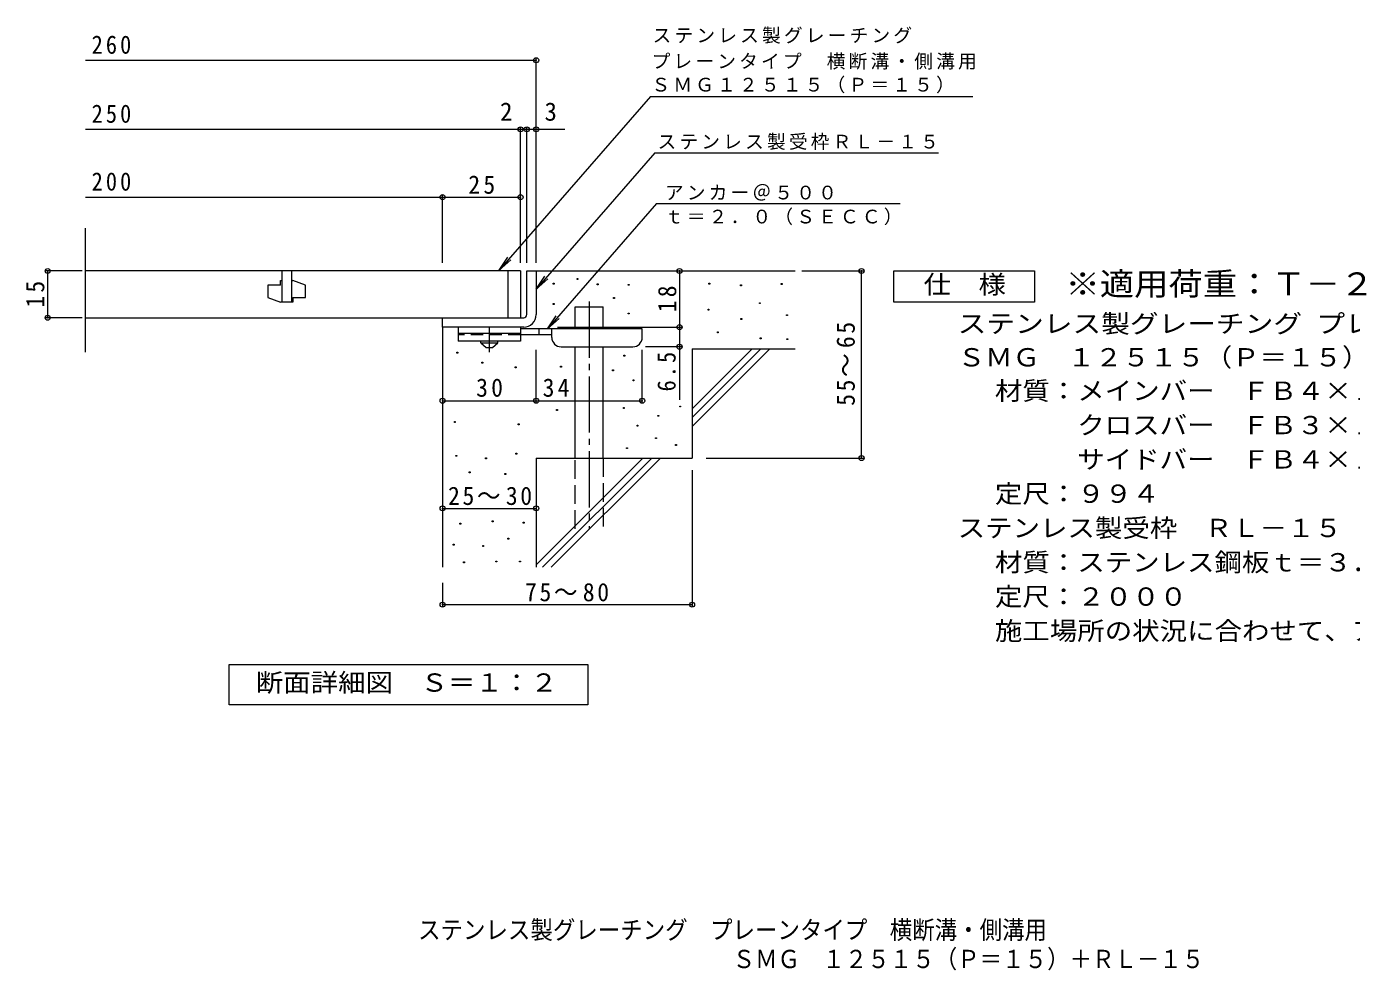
# Model space of a CAD drawing. Units: millimetres on the paper, enlarged 10 times, with parts at other scales. Extents: x -1479 to 1717, y -1375 to 1245.
# Drawn here: x -1479 to 645, y -1375 to 139 of the extents above; entities that cross this region are included whole.
import ezdxf
from ezdxf.enums import TextEntityAlignment as Align

# ---------------------------------------------------------------- set-up
doc = ezdxf.new("R2010")
doc.units = ezdxf.units.MM
doc.header["$LTSCALE"] = 10
doc.header["$PDMODE"] = 32
doc.header["$PDSIZE"] = 8
for name, pattern in [('CHAIN1', [8, 5, -1, 1, -1]), ('CHAIN2', [12, 9, -1, 1, -1]), ('DASHED2', [3, 2, -1]), ('DASHED3', [4, 3, -1])]:
    doc.linetypes.add(name, pattern=pattern)
for name, color, linetype, lineweight in [('D-0', 7, 'Continuous', 9), ('D-1', 2, 'Continuous', 9), ('D-2', 3, 'Continuous', 9), ('D-4', 7, 'Continuous', 9), ('D-5', 7, 'Continuous', 9), ('D-6', 6, 'Continuous', 9), ('D-9', 4, 'Continuous', 9)]:
    doc.layers.add(name, color=color, linetype=linetype, lineweight=lineweight)
doc.layers.add('F-5_F-5ﾚｲﾔ', color=2, linetype='Continuous')
doc.styles.add('ＭＳ ゴシック', font='')
doc.styles.get('ＭＳ ゴシック').set_extended_font_data('MS Gothic')

msp = doc.modelspace()

# ---------------------------------------------------------------- linework, layer by layer
at = {"layer": 'D-0'}
for points in [[(-634.57, -274.06), (-634.57, -272.56), (-633.07, -272.56), (-633.07, -274.06)], [(-596.18, -266.82), (-596.18, -265.32), (-594.68, -265.32), (-594.68, -266.82)], [(-564.05, -275.41), (-564.05, -273.91), (-562.55, -273.91), (-562.55, -275.41)], [(-514.11, -276.09), (-514.11, -274.59), (-512.61, -274.59), (-512.61, -276.09)], [(-384.85, -274.06), (-384.85, -272.56), (-383.35, -272.56), (-383.35, -274.06)], [(-334.1, -276.76), (-334.1, -275.26), (-332.59, -275.26), (-332.59, -276.76)], [(-269.13, -274.73), (-269.13, -273.23), (-267.63, -273.23), (-267.63, -274.73)], [(-537.8, -297.07), (-537.8, -295.57), (-536.3, -295.57), (-536.3, -297.07)], [(-634.41, -306.72), (-634.41, -305.22), (-632.91, -305.22), (-632.91, -306.72)], [(-386.2, -316.02), (-386.2, -314.51), (-384.7, -314.51), (-384.7, -316.02)], [(-303.9, -305.48), (-303.9, -303.98), (-302.4, -303.98), (-302.4, -305.48)], [(-514.17, -322.01), (-514.17, -320.51), (-512.67, -320.51), (-512.67, -322.01)], [(-333.42, -330.9), (-333.42, -329.4), (-331.92, -329.4), (-331.92, -330.9)], [(-260.35, -324.66), (-260.35, -323.16), (-258.85, -323.16), (-258.85, -324.66)], [(-371.25, -352.32), (-371.25, -350.82), (-369.75, -350.82), (-369.75, -352.32)], [(-302.61, -361.66), (-302.61, -360.16), (-301.12, -360.16), (-301.12, -361.66)], [(-259.7, -363.15), (-259.7, -361.65), (-258.2, -361.65), (-258.2, -363.15)], [(-788.91, -384.66), (-788.91, -383.16), (-787.41, -383.16), (-787.41, -384.66)], [(-748.56, -401.03), (-748.56, -399.53), (-747.06, -399.53), (-747.06, -401.03)], [(-521.17, -389.65), (-521.17, -388.15), (-519.67, -388.15), (-519.67, -389.65)], [(-695.27, -408.26), (-695.27, -406.76), (-693.77, -406.76), (-693.77, -408.26)], [(-622.67, -407.09), (-622.67, -405.59), (-621.17, -405.59), (-621.17, -407.09)], [(-539.2, -413.22), (-539.2, -411.72), (-537.7, -411.72), (-537.7, -413.22)], [(-506.49, -429), (-506.49, -427.5), (-504.99, -427.5), (-504.99, -429)], [(-628.91, -476.87), (-628.91, -475.37), (-627.41, -475.37), (-627.41, -476.87)], [(-521.96, -473.74), (-521.96, -472.24), (-520.46, -472.24), (-520.46, -473.74)], [(-466.83, -486.12), (-466.83, -484.62), (-465.33, -484.62), (-465.33, -486.12)], [(-431.59, -471.16), (-431.59, -469.66), (-430.09, -469.66), (-430.09, -471.16)], [(-792.85, -495.82), (-792.85, -494.32), (-791.35, -494.32), (-791.35, -495.82)], [(-690.57, -499.97), (-690.57, -498.47), (-689.07, -498.47), (-689.07, -499.97)], [(-500, -501.82), (-500, -500.32), (-498.5, -500.32), (-498.5, -501.82)], [(-470.21, -521.99), (-470.21, -520.49), (-468.71, -520.49), (-468.71, -521.99)], [(-790.43, -550.25), (-790.43, -548.75), (-788.93, -548.75), (-788.93, -550.25)], [(-694.12, -546.7), (-694.12, -545.2), (-692.62, -545.2), (-692.62, -546.7)], [(-517, -538.03), (-517, -536.53), (-515.5, -536.53), (-515.5, -538.03)], [(-438.35, -532.74), (-438.35, -531.24), (-436.85, -531.24), (-436.85, -532.74)], [(-742.91, -554.14), (-742.91, -552.64), (-741.41, -552.64), (-741.41, -554.14)], [(-769, -576.83), (-769, -575.33), (-767.5, -575.33), (-767.5, -576.83)], [(-711.98, -579.4), (-711.98, -577.9), (-710.48, -577.9), (-710.48, -579.4)], [(-783.96, -659.23), (-783.96, -657.73), (-782.46, -657.73), (-782.46, -659.23)], [(-732.19, -655.42), (-732.19, -653.92), (-730.69, -653.92), (-730.69, -655.42)], [(-682.32, -657.32), (-682.32, -655.82), (-680.82, -655.82), (-680.82, -657.32)], [(-794.62, -692.72), (-794.62, -691.22), (-793.12, -691.22), (-793.12, -692.72)], [(-747.42, -695.01), (-747.42, -693.51), (-745.92, -693.51), (-745.92, -695.01)], [(-707.07, -683.21), (-707.07, -681.71), (-705.57, -681.71), (-705.57, -683.21)], [(-778.25, -721.27), (-778.25, -719.77), (-776.75, -719.77), (-776.75, -721.27)], [(-726.48, -719.75), (-726.48, -718.25), (-724.98, -718.25), (-724.98, -719.75)], [(-688.41, -719.75), (-688.41, -718.25), (-686.91, -718.25), (-686.91, -719.75)]]:
    msp.add_lwpolyline(points, close=True, dxfattribs=at)
at = {"layer": 'D-1'}
for p, q in [((-676.7, -253.11), (-661.7, -253.11)), ((-676.7, -323.11), (-676.7, -253.11)), ((-661.7, -253.11), (-661.7, -323.11)), ((-811.7, -328.11), (-681.7, -328.11)), ((-811.7, -343.11), (-811.7, -328.11)), ((-681.7, -343.11), (-811.71, -343.11))]:
    msp.add_line(p, q, dxfattribs=at)
for radius, start, end in [(5, 270.02448, 0.01074), (20, 270, 0.00024), (5, 270, 0.0002)]:
    msp.add_arc((-681.7, -323.11), radius, start, end, dxfattribs=at)
at = {"layer": 'D-2'}
for p, q in [((-1384.36, -383.35), (-1384.36, -184.41)), ((-686.7, -253.11), (-1384.36, -253.11)), ((-1069.2, -253.11), (-1069.2, -303.11)), ((-1054.2, -253.11), (-1054.2, -303.11)), ((-706.7, -328.11), (-706.7, -253.11)), ((-686.7, -253.11), (-686.7, -328.11)), ((-1091.7, -275.61), (-1091.7, -295.61)), ((-1071.7, -275.61), (-1091.7, -275.61)), ((-1071.7, -275.61), (-1071.7, -268.11)), ((-1071.7, -268.11), (-1069.2, -268.11)), ((-1054.2, -268.11), (-1051.7, -268.11)), ((-1031.7, -275.61), (-1051.7, -268.11)), ((-1031.7, -295.61), (-1031.7, -275.61)), ((-1091.7, -295.61), (-1071.7, -303.11)), ((-1051.7, -295.61), (-1031.7, -295.61)), ((-1051.7, -295.61), (-1051.7, -303.11)), ((-1051.7, -303.11), (-1071.7, -303.11)), ((-1384.36, -328.11), (-686.7, -328.11))]:
    msp.add_line(p, q, dxfattribs=at)
at = {"layer": 'D-4'}
for p, q in [((-661.7, -240.15), (-661.7, 87.76)), ((-1384.36, 84.76), (-661.7, 84.76)), ((-1384.36, -25.94), (-616.01, -25.94)), ((-686.7, -240.15), (-686.7, -22.94)), ((-676.7, -240.15), (-676.7, -22.94)), ((-811.7, -240.15), (-811.7, -131.69)), ((-1389.71, -253.11), (-1447.77, -253.11)), ((-1444.77, -328.11), (-1444.77, -253.11)), ((-431.74, -253.11), (-431.74, -343.11)), ((-235.67, -253.11), (-137.01, -253.11)), ((-140.01, -553.11), (-140.01, -253.11)), ((-1389.71, -328.11), (-1447.77, -328.11)), ((-627.69, -343.11), (-428.74, -343.11)), ((-431.74, -343.11), (-431.74, -459.86)), ((-661.7, -464.21), (-661.7, -379.61)), ((-491.7, -464.21), (-491.7, -379.61)), ((-428.74, -374.61), (-486.7, -374.61)), ((-411.7, -572.25), (-411.7, -791.19)), ((-389.46, -553.11), (-137.01, -553.11)), ((-811.7, -633.73), (-661.7, -633.73)), ((-811.7, -753.11), (-811.7, -791.19)), ((-811.7, -788.19), (-411.7, -788.19))]:
    msp.add_line(p, q, dxfattribs=at)
for points in [[(-1384.36, -134.69), (-811.7, -134.69), (-686.7, -134.69)], [(-811.7, -461.21), (-661.7, -461.21), (-491.7, -461.21)]]:
    msp.add_lwpolyline(points, dxfattribs=at)
for p in [(-661.7, 84.76), (-686.7, -25.94), (-676.7, -25.94), (-661.7, -25.94), (-811.7, -134.69), (-686.7, -134.69), (-1444.77, -253.11), (-431.74, -253.11), (-140.01, -253.11), (-1444.77, -328.11), (-431.74, -343.11), (-431.74, -374.61), (-811.7, -461.21), (-661.7, -461.21), (-491.7, -461.21), (-140.01, -553.11), (-811.7, -633.73), (-661.7, -633.73), (-811.7, -788.19), (-411.7, -788.19)]:
    msp.add_point(p, dxfattribs=at)
at = {"layer": 'D-5'}
for p, q in [((-478.43, 26.64), (-720.93, -251.98)), ((-478.43, 26.64), (38.41, 26.64)), ((-471.61, -63.87), (-661.7, -282.27)), ((-471.61, -63.87), (-17.01, -63.87)), ((-469.03, -145.06), (-643.58, -345.61)), ((-469.03, -145.06), (-78.24, -145.06)), ((-720.93, -251.98), (-707.12, -231.14)), ((-720.93, -251.98), (-702.2, -235.42)), ((-661.7, -282.27), (-647.89, -261.43)), ((-661.7, -282.27), (-642.96, -265.72)), ((-643.58, -345.61), (-629.77, -324.77)), ((-643.58, -345.61), (-624.84, -329.05))]:
    msp.add_line(p, q, dxfattribs=at)
for points in [[(-88.13, -303.11), (-88.13, -253.11), (136.87, -253.11), (136.87, -303.11)], [(-1153.69, -949.05), (-1153.69, -884.05), (-578.69, -884.05), (-578.69, -949.05)]]:
    msp.add_lwpolyline(points, close=True, dxfattribs=at)
at = {"layer": 'D-6'}
for p, q in [((-661.7, -253.11), (-246.7, -253.11)), ((-599.4, -310.61), (-554.4, -310.61)), ((-599.4, -345.61), (-599.4, -310.61)), ((-554.4, -345.61), (-554.4, -310.61)), ((-811.7, -343.11), (-811.7, -728.11)), ((-599.4, -553.11), (-599.4, -374.61)), ((-554.4, -553.11), (-554.4, -374.61)), ((-411.7, -378.11), (-246.7, -378.11)), ((-411.7, -378.11), (-411.7, -553.11)), ((-411.7, -474.12), (-315.69, -378.11)), ((-411.7, -488.26), (-301.54, -378.11)), ((-411.7, -502.4), (-287.4, -378.11)), ((-661.7, -553.11), (-661.7, -728.11)), ((-661.7, -553.11), (-411.7, -553.11)), ((-661.7, -724.12), (-490.69, -553.11)), ((-651.55, -728.11), (-476.55, -553.11)), ((-637.41, -728.11), (-462.41, -553.11))]:
    msp.add_line(p, q, dxfattribs=at)
at = {"layer": 'D-6', "linetype": 'CHAIN2'}
msp.add_line((-576.9, -302.14), (-576.9, -666.44), dxfattribs=at)
at = {"layer": 'D-6', "linetype": 'DASHED3'}
for p, q in [((-599.4, -666.44), (-599.4, -553.11)), ((-554.4, -553.11), (-554.4, -666.44))]:
    msp.add_line(p, q, dxfattribs=at)
at = {"layer": 'D-9', "color": 3}
for p, q in [((-786.7, -343.11), (-786.7, -365.61)), ((-686.7, -343.11), (-786.7, -343.11)), ((-686.7, -353.11), (-786.7, -353.11)), ((-686.7, -343.11), (-686.7, -365.61)), ((-686.7, -365.61), (-786.7, -365.61))]:
    msp.add_line(p, q, dxfattribs=at)
at = {"layer": 'D-9', "color": 3, "linetype": 'DASHED2'}
msp.add_line((-686.7, -355.61), (-786.7, -355.61), dxfattribs=at)
at = {"layer": 'D-9', "linetype": 'CHAIN1'}
msp.add_line((-736.7, -383.35), (-736.7, -343.11), dxfattribs=at)
at = {"layer": 'D-9'}
for p, q in [((-491.7, -345.61), (-686.7, -345.61)), ((-636.67, -355.61), (-686.7, -355.61)), ((-656.7, -355.61), (-656.7, -345.61)), ((-636.7, -359.61), (-636.7, -345.61)), ((-491.7, -359.61), (-491.7, -345.61)), ((-621.7, -374.61), (-506.7, -374.61))]:
    msp.add_line(p, q, dxfattribs=at)
at = {"layer": 'D-9', "color": 2}
for p, q in [((-750.45, -368.11), (-750.45, -365.61)), ((-750.45, -368.11), (-741.7, -375.61)), ((-750.45, -368.11), (-722.95, -368.11)), ((-741.7, -375.61), (-731.7, -375.61)), ((-731.7, -375.61), (-722.95, -368.11)), ((-722.95, -368.11), (-722.95, -365.61))]:
    msp.add_line(p, q, dxfattribs=at)
at = {"layer": 'D-9'}
for centre, start, end in [((-621.7, -359.61), 180, 270), ((-506.7, -359.61), 270, 0)]:
    msp.add_arc(centre, 15, start, end, dxfattribs=at)

# ---------------------------------------------------------------- texts
at = {"layer": 'D-4', "color": 2, "style": 'ＭＳ ゴシック'}
for s, p in [('2', (-719.64, -20.94)), ('3', (-648.39, -20.94))]:
    msp.add_text(s, height=29.33, dxfattribs=at).set_placement(p, align=Align.BOTTOM_LEFT)
at = {"layer": 'D-4', "color": 2, "char_height": 29.33, "attachment_point": 7, "style": 'ＭＳ ゴシック'}
for s, insert in [('\\T1.27;\\W0.95;25', (-770.45, -129.69)), ('\\T1.27;\\W0.95;30', (-757.95, -455.21)), ('\\T1.27;\\W0.95;34', (-651.33, -455.21)), ('\\T1.22;\\W0.95;25～30', (-802.95, -628.73)), ('\\T1.22;\\W0.95;75～80', (-679.56, -783.19))]:
    msp.add_mtext(s, dxfattribs=dict(at, insert=insert))
at = {"layer": 'D-4', "color": 2, "char_height": 29.33, "attachment_point": 7, "rotation": 90, "style": 'ＭＳ ゴシック'}
for s, insert in [('\\T1.27;\\W0.95;15', (-1449.77, -311.86)), ('\\T1.27;\\W0.95;18', (-436.74, -319.36)), ('\\T1.22;\\W0.95;55～65', (-150.54, -469.36)), ('\\T1.27;\\W0.9;6.5', (-437.74, -446.3))]:
    msp.add_mtext(s, dxfattribs=dict(at, insert=insert))
at = {"layer": 'D-5', "color": 3, "style": 'ＭＳ ゴシック', "width": 1.1}
msp.add_text('※適用荷重：Ｔ－２', height=36.66, dxfattribs=at).set_placement((186.87, -303.11), align=Align.BOTTOM_LEFT)
at = {"layer": 'D-5', "color": 2, "style": 'ＭＳ ゴシック'}
for s, width, p in [('仕\u3000様', 1.1, (-40.63, -298.11)), ('ステンレス製グレーチング プレーンタイプ 横断溝・側溝用', 1.15, (13.96, -361.03)), ('ＳＭＧ\u3000１２５１５（Ｐ＝１５）', 1.1, (13.96, -414.94)), ('材質：メインバー\u3000ＦＢ４×１５（ＳＵＳ３０４）', 1.1, (73.67, -468.68)), ('\u3000\u3000\u3000クロスバー\u3000ＦＢ３×１０（ＳＵＳ３０４）', 1.1, (73.67, -523.68)), ('\u3000\u3000\u3000サイドバー\u3000ＦＢ４×１５（ＳＵＳ３０４）', 1.1, (73.67, -578.68)), ('定尺：９９４', 1.1, (73.67, -633.68)), ('ステンレス製受枠\u3000ＲＬ－１５', 1.1, (13.96, -688.68)), ('材質：ステンレス鋼板ｔ＝３．０（ＳＵＳ３０４）', 1.1, (73.67, -743.68)), ('定尺：２０００', 1.1, (73.67, -798.68)), ('施工場所の状況に合わせて、アンカーをプライヤー等で折り曲げてご使用ください。', 1.1, (73.67, -853.68)), ('断面詳細図\u3000Ｓ＝１：２', 1.1, (-1111.19, -936.55))]:
    msp.add_text(s, height=29.33, dxfattribs=dict(at, width=width)).set_placement(p, align=Align.BOTTOM_LEFT)
at = {"layer": 'D-5', "char_height": 21.99, "attachment_point": 7, "style": 'ＭＳ ゴシック'}
for s, insert in [('\\T1.17;ステンレス製グレーチング', (-475.12, 111.31)), ('\\T1.17;プレーンタイプ\u3000横断溝・側溝用', (-476.67, 69.65)), ('\\T1.17;ＳＭＧ１２５１５（Ｐ＝１５）', (-476.89, 31.8)), ('\\T1.17;ステンレス製受枠ＲＬ－１５', (-467.22, -59.11)), ('\\T1.17;アンカー＠５００', (-455.38, -140.4)), ('\\T1.17;ｔ＝２．０（ＳＥＣＣ）', (-455.38, -179.72))]:
    msp.add_mtext(s, dxfattribs=dict(at, insert=insert))
at = {"layer": 'D-5', "color": 2, "char_height": 29.33, "attachment_point": 7, "style": 'ＭＳ ゴシック'}
for s, insert in [('\\T1.27;\\W0.9;260', (-1374.36, 94.76)), ('\\T1.27;\\W0.9;250', (-1374.36, -15.94)), ('\\T1.27;\\W0.9;200', (-1374.36, -124.69))]:
    msp.add_mtext(s, dxfattribs=dict(at, insert=insert))
at = {"layer": 'F-5_F-5ﾚｲﾔ', "style": 'ＭＳ ゴシック', "width": 0.9}
for s, p in [('ステンレス製グレーチング\u3000プレーンタイプ\u3000横断溝・側溝用', (-851, -1333.11)), ('ＳＭＧ\u3000１２５１５（Ｐ＝１５）＋ＲＬ－１５', (-346.78, -1379.81))]:
    msp.add_text(s, height=29.33, dxfattribs=at).set_placement(p, align=Align.BOTTOM_LEFT)

doc.saveas('drawing.dxf')
